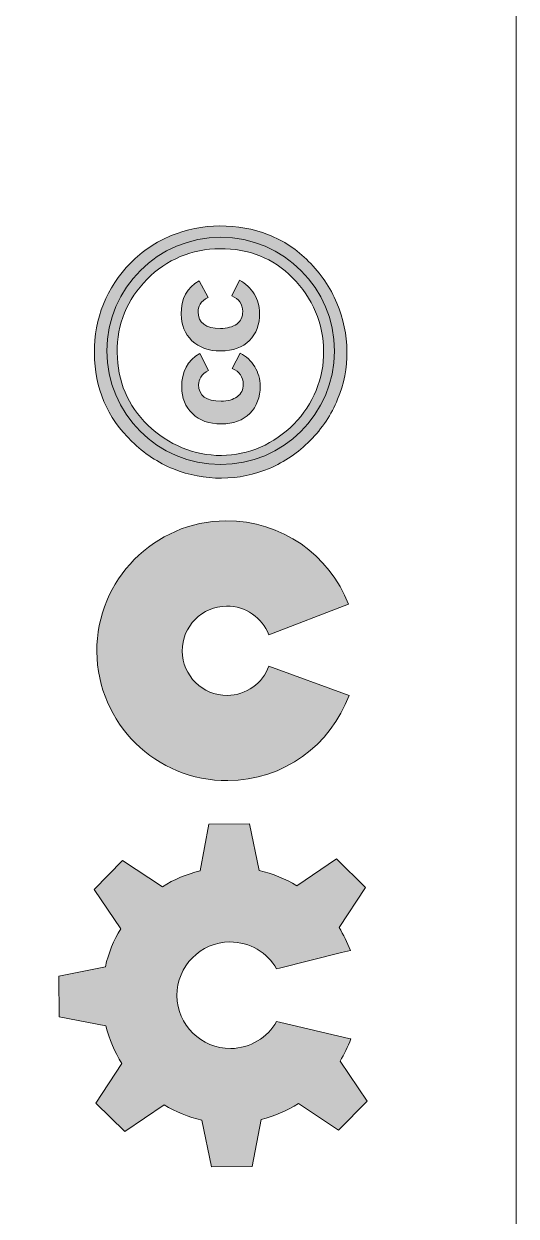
# Model space of a CAD drawing. Header units: inches. Extents: x -141 to 256, y 168 to 398.
# Drawn here: x 166.2 to 193.7, y 216.7 to 283.2 of the extents above; entities that cross this region are included whole.
import ezdxf

# ---------------------------------------------------------------- set-up
doc = ezdxf.new("R2010")
doc.units = ezdxf.units.IN
doc.header["$MEASUREMENT"] = 0
doc.layers.add('Capa 1', color=7, linetype='Continuous')

# ---------------------------------------------------------------- blocks, each defined once
blk = doc.blocks.new('block 23')
at = {"layer": 'Capa 1', "true_color": 0x686868}
h = blk.add_hatch(color=251, dxfattribs=at)
h.dxf.hatch_style = 2
edge = h.paths.add_edge_path()
edge.add_spline(control_points=[(178.792, 238.58), (178.792, 238.58), (176.523, 238.564), (176.523, 238.564), (176.523, 238.564), (176.024, 235.949), (176.024, 235.949), (175.271, 235.767), (174.563, 235.466), (173.924, 235.065), (173.924, 235.065), (171.708, 236.526), (171.708, 236.526), (171.708, 236.526), (170.115, 234.909), (170.115, 234.909), (170.115, 234.909), (171.605, 232.717), (171.605, 232.717), (171.211, 232.07), (170.919, 231.356), (170.745, 230.597), (170.745, 230.597), (168.151, 230.064), (168.151, 230.064), (168.151, 230.064), (168.168, 227.794), (168.168, 227.794), (168.168, 227.794), (170.772, 227.297), (170.772, 227.297), (170.957, 226.542), (171.262, 225.834), (171.665, 225.195), (171.665, 225.195), (170.206, 222.98), (170.206, 222.98), (170.206, 222.98), (171.822, 221.386), (171.822, 221.386), (171.822, 221.386), (174.023, 222.882), (174.023, 222.882), (174.667, 222.493), (175.376, 222.204), (176.131, 222.034), (176.131, 222.034), (176.668, 219.423), (176.668, 219.423), (176.668, 219.423), (178.938, 219.439), (178.938, 219.439), (178.938, 219.439), (179.438, 222.065), (179.438, 222.065), (180.185, 222.25), (180.883, 222.553), (181.515, 222.951), (181.515, 222.951), (183.752, 221.477), (183.752, 221.477), (183.752, 221.477), (185.346, 223.094), (185.346, 223.094), (185.346, 223.094), (183.836, 225.315), (183.836, 225.315), (184.075, 225.709), (184.276, 226.128), (184.436, 226.567), (184.436, 226.567), (184.411, 226.573), (184.411, 226.573), (184.411, 226.573), (184.399, 226.575), (184.399, 226.575), (184.399, 226.575), (180.463, 227.498), (180.463, 227.498), (180.463, 227.498), (180.3, 227.536), (180.3, 227.536), (179.793, 226.644), (178.836, 226.038), (177.736, 226.03), (176.093, 226.019), (174.752, 227.341), (174.74, 228.983), (174.729, 230.626), (176.051, 231.966), (177.693, 231.978), (178.806, 231.986), (179.78, 231.381), (180.297, 230.48), (180.297, 230.48), (180.453, 230.519), (180.453, 230.519), (180.453, 230.519), (183.92, 231.383), (183.92, 231.383), (183.92, 231.383), (184.413, 231.506), (184.413, 231.506), (184.244, 231.955), (184.032, 232.384), (183.781, 232.785), (183.781, 232.785), (185.255, 235.023), (185.255, 235.023), (185.255, 235.023), (183.639, 236.617), (183.639, 236.617), (183.639, 236.617), (181.426, 235.113), (181.426, 235.113), (180.786, 235.503), (180.081, 235.796), (179.33, 235.97), (179.33, 235.97), (178.792, 238.58), (178.792, 238.58)], knot_values=[0, 0, 0, 0, 1, 1, 1, 2, 2, 2, 3, 3, 3, 4, 4, 4, 5, 5, 5, 6, 6, 6, 7, 7, 7, 8, 8, 8, 9, 9, 9, 10, 10, 10, 11, 11, 11, 12, 12, 12, 13, 13, 13, 14, 14, 14, 15, 15, 15, 16, 16, 16, 17, 17, 17, 18, 18, 18, 19, 19, 19, 20, 20, 20, 21, 21, 21, 22, 22, 22, 23, 23, 23, 24, 24, 24, 25, 25, 25, 26, 26, 26, 27, 27, 27, 28, 28, 28, 29, 29, 29, 30, 30, 30, 31, 31, 31, 32, 32, 32, 33, 33, 33, 34, 34, 34, 35, 35, 35, 36, 36, 36, 37, 37, 37, 38, 38, 38, 39, 39, 39, 40, 40, 40, 40], degree=3, periodic=1)
at = {"layer": 'Capa 1', "lineweight": 0}
blk.add_open_spline([(178.792, 238.58), (178.792, 238.58), (176.523, 238.564), (176.523, 238.564), (176.523, 238.564), (176.024, 235.949), (176.024, 235.949), (175.271, 235.767), (174.563, 235.466), (173.924, 235.065), (173.924, 235.065), (171.708, 236.526), (171.708, 236.526), (171.708, 236.526), (170.115, 234.909), (170.115, 234.909), (170.115, 234.909), (171.605, 232.717), (171.605, 232.717), (171.211, 232.07), (170.919, 231.356), (170.745, 230.597), (170.745, 230.597), (168.151, 230.064), (168.151, 230.064), (168.151, 230.064), (168.168, 227.794), (168.168, 227.794), (168.168, 227.794), (170.772, 227.297), (170.772, 227.297), (170.957, 226.542), (171.262, 225.834), (171.665, 225.195), (171.665, 225.195), (170.206, 222.98), (170.206, 222.98), (170.206, 222.98), (171.822, 221.386), (171.822, 221.386), (171.822, 221.386), (174.023, 222.882), (174.023, 222.882), (174.667, 222.493), (175.376, 222.204), (176.131, 222.034), (176.131, 222.034), (176.668, 219.423), (176.668, 219.423), (176.668, 219.423), (178.938, 219.439), (178.938, 219.439), (178.938, 219.439), (179.438, 222.065), (179.438, 222.065), (180.185, 222.25), (180.883, 222.553), (181.515, 222.951), (181.515, 222.951), (183.752, 221.477), (183.752, 221.477), (183.752, 221.477), (185.346, 223.094), (185.346, 223.094), (185.346, 223.094), (183.836, 225.315), (183.836, 225.315), (184.075, 225.709), (184.276, 226.128), (184.436, 226.567), (184.436, 226.567), (184.411, 226.573), (184.411, 226.573), (184.411, 226.573), (184.399, 226.575), (184.399, 226.575), (184.399, 226.575), (180.463, 227.498), (180.463, 227.498), (180.463, 227.498), (180.3, 227.536), (180.3, 227.536), (179.793, 226.644), (178.836, 226.038), (177.736, 226.03), (176.093, 226.019), (174.752, 227.341), (174.74, 228.983), (174.729, 230.626), (176.051, 231.966), (177.693, 231.978), (178.806, 231.986), (179.78, 231.381), (180.297, 230.48), (180.297, 230.48), (180.453, 230.519), (180.453, 230.519), (180.453, 230.519), (183.92, 231.383), (183.92, 231.383), (183.92, 231.383), (184.413, 231.506), (184.413, 231.506), (184.244, 231.955), (184.032, 232.384), (183.781, 232.785), (183.781, 232.785), (185.255, 235.023), (185.255, 235.023), (185.255, 235.023), (183.639, 236.617), (183.639, 236.617), (183.639, 236.617), (181.426, 235.113), (181.426, 235.113), (180.786, 235.503), (180.081, 235.796), (179.33, 235.97), (179.33, 235.97), (178.792, 238.58), (178.792, 238.58)], degree=3, knots=[0, 0, 0, 0, 1, 1, 1, 2, 2, 2, 3, 3, 3, 4, 4, 4, 5, 5, 5, 6, 6, 6, 7, 7, 7, 8, 8, 8, 9, 9, 9, 10, 10, 10, 11, 11, 11, 12, 12, 12, 13, 13, 13, 14, 14, 14, 15, 15, 15, 16, 16, 16, 17, 17, 17, 18, 18, 18, 19, 19, 19, 20, 20, 20, 21, 21, 21, 22, 22, 22, 23, 23, 23, 24, 24, 24, 25, 25, 25, 26, 26, 26, 27, 27, 27, 28, 28, 28, 29, 29, 29, 30, 30, 30, 31, 31, 31, 32, 32, 32, 33, 33, 33, 34, 34, 34, 35, 35, 35, 36, 36, 36, 37, 37, 37, 38, 38, 38, 39, 39, 39, 40, 40, 40, 40], dxfattribs=at)
blk = doc.blocks.new('block 24')
at = {"layer": 'Capa 1', "true_color": 0x686868}
h = blk.add_hatch(color=251, dxfattribs=at)
h.dxf.hatch_style = 2
edge = h.paths.add_edge_path()
edge.add_spline(control_points=[(170.27, 248.191), (170.299, 244.184), (173.571, 240.958), (177.578, 240.987), (180.688, 241.009), (183.326, 242.986), (184.338, 245.743), (184.338, 245.743), (179.868, 247.384), (179.868, 247.384), (179.52, 246.435), (178.613, 245.756), (177.544, 245.748), (176.166, 245.738), (175.042, 246.847), (175.032, 248.224), (175.022, 249.602), (176.131, 250.727), (177.509, 250.736), (178.577, 250.744), (179.494, 250.077), (179.856, 249.135), (179.856, 249.135), (184.302, 250.839), (184.302, 250.839), (183.251, 253.582), (180.585, 255.52), (177.474, 255.498), (173.467, 255.47), (170.241, 252.199), (170.27, 248.191)], knot_values=[0, 0, 0, 0, 1, 1, 1, 2, 2, 2, 3, 3, 3, 4, 4, 4, 5, 5, 5, 6, 6, 6, 7, 7, 7, 8, 8, 8, 9, 9, 9, 10, 10, 10, 10], degree=3, periodic=1)
at = {"layer": 'Capa 1', "lineweight": 0}
blk.add_open_spline([(170.27, 248.191), (170.299, 244.184), (173.571, 240.958), (177.578, 240.987), (180.688, 241.009), (183.326, 242.986), (184.338, 245.743), (184.338, 245.743), (179.868, 247.384), (179.868, 247.384), (179.52, 246.435), (178.613, 245.756), (177.544, 245.748), (176.166, 245.738), (175.042, 246.847), (175.032, 248.224), (175.022, 249.602), (176.131, 250.727), (177.509, 250.736), (178.577, 250.744), (179.494, 250.077), (179.856, 249.135), (179.856, 249.135), (184.302, 250.839), (184.302, 250.839), (183.251, 253.582), (180.585, 255.52), (177.474, 255.498), (173.467, 255.47), (170.241, 252.199), (170.27, 248.191)], degree=3, knots=[0, 0, 0, 0, 1, 1, 1, 2, 2, 2, 3, 3, 3, 4, 4, 4, 5, 5, 5, 6, 6, 6, 7, 7, 7, 8, 8, 8, 9, 9, 9, 10, 10, 10, 10], dxfattribs=at)
blk = doc.blocks.new('block 25')
at = {"layer": 'Capa 1', "true_color": 0x686868}
h = blk.add_hatch(color=251, dxfattribs=at)
h.dxf.hatch_style = 2
edge = h.paths.add_edge_path()
edge.add_spline(control_points=[(170.135, 264.858), (170.121, 266.827), (170.797, 268.51), (172.162, 269.902), (172.819, 270.569), (173.572, 271.078), (174.42, 271.427), (175.269, 271.777), (176.17, 271.956), (177.126, 271.963), (178.09, 271.97), (178.995, 271.806), (179.839, 271.473), (180.685, 271.14), (181.433, 270.644), (182.083, 269.986), (182.766, 269.304), (183.291, 268.528), (183.658, 267.659), (184.025, 266.789), (184.211, 265.89), (184.219, 264.959), (184.225, 264.028), (184.054, 263.136), (183.704, 262.283), (183.353, 261.43), (182.844, 260.663), (182.173, 259.984), (181.503, 259.304), (180.746, 258.785), (179.902, 258.427), (179.057, 258.069), (178.166, 257.887), (177.227, 257.88), (176.297, 257.873), (175.401, 258.045), (174.539, 258.395), (173.677, 258.745), (172.904, 259.258), (172.22, 259.932), (170.844, 261.263), (170.149, 262.904), (170.135, 264.858)], knot_values=[0, 0, 0, 0, 1, 1, 1, 2, 2, 2, 3, 3, 3, 4, 4, 4, 5, 5, 5, 6, 6, 6, 7, 7, 7, 8, 8, 8, 9, 9, 9, 10, 10, 10, 11, 11, 11, 12, 12, 12, 13, 13, 13, 14, 14, 14, 14], degree=3, periodic=1)
edge = h.paths.add_edge_path()
edge.add_spline(control_points=[(171.405, 264.892), (171.417, 263.283), (171.988, 261.933), (173.119, 260.842), (173.685, 260.293), (174.318, 259.872), (175.02, 259.579), (175.722, 259.286), (176.455, 259.143), (177.218, 259.149), (177.972, 259.154), (178.698, 259.308), (179.396, 259.61), (180.094, 259.914), (180.716, 260.343), (181.261, 260.9), (181.806, 261.458), (182.22, 262.085), (182.505, 262.783), (182.789, 263.481), (182.928, 264.211), (182.923, 264.974), (182.917, 265.729), (182.766, 266.459), (182.467, 267.165), (182.168, 267.871), (181.741, 268.507), (181.184, 269.074), (180.103, 270.164), (178.754, 270.703), (177.135, 270.691), (176.356, 270.685), (175.619, 270.538), (174.925, 270.248), (174.232, 269.959), (173.615, 269.539), (173.073, 268.991), (171.95, 267.851), (171.394, 266.486), (171.405, 264.892)], knot_values=[0, 0, 0, 0, 1, 1, 1, 2, 2, 2, 3, 3, 3, 4, 4, 4, 5, 5, 5, 6, 6, 6, 7, 7, 7, 8, 8, 8, 9, 9, 9, 10, 10, 10, 11, 11, 11, 12, 12, 12, 13, 13, 13, 13], degree=3, periodic=1)
edge = h.paths.add_edge_path()
edge.add_spline(control_points=[(176.009, 264.837), (176.009, 264.837), (176.506, 263.897), (176.506, 263.897), (176.297, 263.795), (176.151, 263.671), (176.068, 263.523), (175.986, 263.376), (175.944, 263.239), (175.945, 263.113), (175.95, 262.485), (176.367, 262.173), (177.197, 262.179), (177.574, 262.182), (177.875, 262.263), (178.101, 262.424), (178.326, 262.585), (178.438, 262.821), (178.435, 263.131), (178.433, 263.542), (178.229, 263.829), (177.825, 263.994), (177.825, 263.994), (178.26, 264.865), (178.26, 264.865), (178.605, 264.683), (178.877, 264.429), (179.076, 264.104), (179.276, 263.778), (179.376, 263.419), (179.379, 263.024), (179.384, 262.395), (179.195, 261.887), (178.811, 261.498), (178.429, 261.11), (177.893, 260.914), (177.206, 260.909), (176.535, 260.904), (176.002, 261.095), (175.605, 261.482), (175.209, 261.869), (175.007, 262.36), (175.004, 262.955), (174.996, 263.828), (175.332, 264.455), (176.009, 264.837)], knot_values=[0, 0, 0, 0, 1, 1, 1, 2, 2, 2, 3, 3, 3, 4, 4, 4, 5, 5, 5, 6, 6, 6, 7, 7, 7, 8, 8, 8, 9, 9, 9, 10, 10, 10, 11, 11, 11, 12, 12, 12, 13, 13, 13, 14, 14, 14, 15, 15, 15, 15], degree=3, periodic=1)
edge = h.paths.add_edge_path()
edge.add_spline(control_points=[(175.98, 268.898), (175.98, 268.898), (176.477, 267.971), (176.477, 267.971), (176.268, 267.869), (176.122, 267.745), (176.039, 267.597), (175.957, 267.45), (175.916, 267.309), (175.917, 267.175), (175.921, 266.546), (176.338, 266.235), (177.168, 266.24), (177.545, 266.243), (177.846, 266.325), (178.072, 266.486), (178.297, 266.647), (178.409, 266.882), (178.406, 267.193), (178.404, 267.603), (178.2, 267.891), (177.797, 268.056), (177.797, 268.056), (178.231, 268.939), (178.231, 268.939), (178.576, 268.749), (178.848, 268.49), (179.047, 268.166), (179.246, 267.84), (179.348, 267.485), (179.35, 267.099), (179.355, 266.462), (179.166, 265.951), (178.783, 265.567), (178.4, 265.182), (177.864, 264.988), (177.178, 264.983), (176.507, 264.978), (175.973, 265.17), (175.577, 265.557), (175.18, 265.944), (174.979, 266.435), (174.975, 267.03), (174.967, 267.902), (175.303, 268.525), (175.98, 268.898)], knot_values=[0, 0, 0, 0, 1, 1, 1, 2, 2, 2, 3, 3, 3, 4, 4, 4, 5, 5, 5, 6, 6, 6, 7, 7, 7, 8, 8, 8, 9, 9, 9, 10, 10, 10, 11, 11, 11, 12, 12, 12, 13, 13, 13, 14, 14, 14, 15, 15, 15, 15], degree=3, periodic=1)
at = {"layer": 'Capa 1', "lineweight": 0}
for points, knots in [([(170.135, 264.858), (170.121, 266.827), (170.797, 268.51), (172.162, 269.902), (172.819, 270.569), (173.572, 271.078), (174.42, 271.427), (175.269, 271.777), (176.17, 271.956), (177.126, 271.963), (178.09, 271.97), (178.995, 271.806), (179.839, 271.473), (180.685, 271.14), (181.433, 270.644), (182.083, 269.986), (182.766, 269.304), (183.291, 268.528), (183.658, 267.659), (184.025, 266.789), (184.211, 265.89), (184.219, 264.959), (184.225, 264.028), (184.054, 263.136), (183.704, 262.283), (183.353, 261.43), (182.844, 260.663), (182.173, 259.984), (181.503, 259.304), (180.746, 258.785), (179.902, 258.427), (179.057, 258.069), (178.166, 257.887), (177.227, 257.88), (176.297, 257.873), (175.401, 258.045), (174.539, 258.395), (173.677, 258.745), (172.904, 259.258), (172.22, 259.932), (170.844, 261.263), (170.149, 262.904), (170.135, 264.858)], [0, 0, 0, 0, 1, 1, 1, 2, 2, 2, 3, 3, 3, 4, 4, 4, 5, 5, 5, 6, 6, 6, 7, 7, 7, 8, 8, 8, 9, 9, 9, 10, 10, 10, 11, 11, 11, 12, 12, 12, 13, 13, 13, 14, 14, 14, 14]), ([(177.167, 258.638), (173.662, 258.644), (170.826, 261.489), (170.831, 264.994), (170.837, 268.498), (173.682, 271.335), (177.187, 271.329), (180.691, 271.323), (183.528, 268.478), (183.522, 264.973), (183.516, 261.469), (180.671, 258.633), (177.167, 258.638)], [0, 0, 0, 0, 1, 1, 1, 2, 2, 2, 3, 3, 3, 4, 4, 4, 4]), ([(171.405, 264.892), (171.417, 263.283), (171.988, 261.933), (173.119, 260.842), (173.685, 260.293), (174.318, 259.872), (175.02, 259.579), (175.722, 259.286), (176.455, 259.143), (177.218, 259.149), (177.972, 259.154), (178.698, 259.308), (179.396, 259.61), (180.094, 259.914), (180.716, 260.343), (181.261, 260.9), (181.806, 261.458), (182.22, 262.085), (182.505, 262.783), (182.789, 263.481), (182.928, 264.211), (182.923, 264.974), (182.917, 265.729), (182.766, 266.459), (182.467, 267.165), (182.168, 267.871), (181.741, 268.507), (181.184, 269.074), (180.103, 270.164), (178.754, 270.703), (177.135, 270.691), (176.356, 270.685), (175.619, 270.538), (174.925, 270.248), (174.232, 269.959), (173.615, 269.539), (173.073, 268.991), (171.95, 267.851), (171.394, 266.486), (171.405, 264.892)], [0, 0, 0, 0, 1, 1, 1, 2, 2, 2, 3, 3, 3, 4, 4, 4, 5, 5, 5, 6, 6, 6, 7, 7, 7, 8, 8, 8, 9, 9, 9, 10, 10, 10, 11, 11, 11, 12, 12, 12, 13, 13, 13, 13]), ([(175.98, 268.898), (175.98, 268.898), (176.477, 267.971), (176.477, 267.971), (176.268, 267.869), (176.122, 267.745), (176.039, 267.597), (175.957, 267.45), (175.916, 267.309), (175.917, 267.175), (175.921, 266.546), (176.338, 266.235), (177.168, 266.24), (177.545, 266.243), (177.846, 266.325), (178.072, 266.486), (178.297, 266.647), (178.409, 266.882), (178.406, 267.193), (178.404, 267.603), (178.2, 267.891), (177.797, 268.056), (177.797, 268.056), (178.231, 268.939), (178.231, 268.939), (178.576, 268.749), (178.848, 268.49), (179.047, 268.166), (179.246, 267.84), (179.348, 267.485), (179.35, 267.099), (179.355, 266.462), (179.166, 265.951), (178.783, 265.567), (178.4, 265.182), (177.864, 264.988), (177.178, 264.983), (176.507, 264.978), (175.973, 265.17), (175.577, 265.557), (175.18, 265.944), (174.979, 266.435), (174.975, 267.03), (174.967, 267.902), (175.303, 268.525), (175.98, 268.898)], [0, 0, 0, 0, 1, 1, 1, 2, 2, 2, 3, 3, 3, 4, 4, 4, 5, 5, 5, 6, 6, 6, 7, 7, 7, 8, 8, 8, 9, 9, 9, 10, 10, 10, 11, 11, 11, 12, 12, 12, 13, 13, 13, 14, 14, 14, 15, 15, 15, 15]), ([(176.009, 264.837), (176.009, 264.837), (176.506, 263.897), (176.506, 263.897), (176.297, 263.795), (176.151, 263.671), (176.068, 263.523), (175.986, 263.376), (175.944, 263.239), (175.945, 263.113), (175.95, 262.485), (176.367, 262.173), (177.197, 262.179), (177.574, 262.182), (177.875, 262.263), (178.101, 262.424), (178.326, 262.585), (178.438, 262.821), (178.435, 263.131), (178.433, 263.542), (178.229, 263.829), (177.825, 263.994), (177.825, 263.994), (178.26, 264.865), (178.26, 264.865), (178.605, 264.683), (178.877, 264.429), (179.076, 264.104), (179.276, 263.778), (179.376, 263.419), (179.379, 263.024), (179.384, 262.395), (179.195, 261.887), (178.811, 261.498), (178.429, 261.11), (177.893, 260.914), (177.206, 260.909), (176.535, 260.904), (176.002, 261.095), (175.605, 261.482), (175.209, 261.869), (175.007, 262.36), (175.004, 262.955), (174.996, 263.828), (175.332, 264.455), (176.009, 264.837)], [0, 0, 0, 0, 1, 1, 1, 2, 2, 2, 3, 3, 3, 4, 4, 4, 5, 5, 5, 6, 6, 6, 7, 7, 7, 8, 8, 8, 9, 9, 9, 10, 10, 10, 11, 11, 11, 12, 12, 12, 13, 13, 13, 14, 14, 14, 15, 15, 15, 15])]:
    blk.add_open_spline(points, degree=3, knots=knots, dxfattribs=at)
blk = doc.blocks.new('block 22')
at = {"layer": 'Capa 1'}
for name in ['block 25', 'block 24', 'block 23']:
    blk.add_blockref(name, (0, 0), dxfattribs=at)

msp = doc.modelspace()

# ---------------------------------------------------------------- linework, layer by layer
at = {"layer": 'Capa 1', "lineweight": 0}
msp.add_lwpolyline([(193.66, 360.057), (193.66, 360.921), (193.66, 380.248), (193.66, 384.25), (183.164, 384.25), (180.158, 384.25), (169.446, 384.25), (168.943, 384.25), (167.423, 384.25), (152.164, 384.25), (149.158, 384.25), (144.472, 384.25), (142.953, 384.25), (142.198, 384.25), (138.162, 384.25), (138.162, 168.249), (142.198, 168.249), (149.158, 168.249), (169.445, 168.249), (180.158, 168.249), (193.66, 168.249), (193.66, 168.748), (193.66, 360.057), (193.66, 360.057)], dxfattribs=at)

# ---------------------------------------------------------------- block references
at = {"layer": 'Capa 1'}
msp.add_blockref('block 22', (0, 0), dxfattribs=at)

doc.saveas('drawing.dxf')
